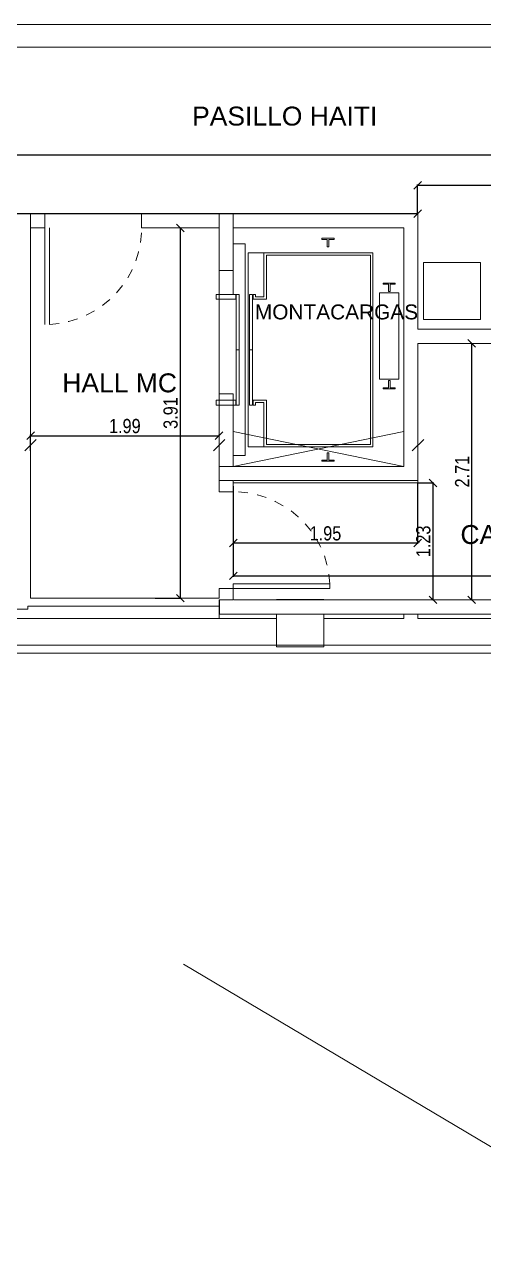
# Model space of a CAD drawing. Header units: millimetres. Extents: x 38 to 139, y 58 to 123.
# Drawn here: x 60.33 to 65.18, y 71.58 to 84.47 of the extents above; entities that cross this region are included whole.
import ezdxf

# ---------------------------------------------------------------- set-up
doc = ezdxf.new("R2010")
doc.units = ezdxf.units.MM
for name, pattern in [('Dash', [3.5, 2, -1.5]), ('Dash 1_16_', [0.003174, 0.001587, -0.001587]), ('Hidden', [7.14375, 4.7625, -2.38125])]:
    doc.linetypes.add(name, pattern=pattern)
for name, color, linetype, lineweight in [('000', 7, 'Continuous', 9), ('A-----NPP', 7, 'Continuous', 9), ('A-AREALIM', 7, 'Continuous', 9), ('A-DOORSYM', 7, 'Continuous', 9), ('A-FLOROTM', 7, 'Continuous', 9), ('A-WALL', 7, 'Continuous', 9), ('DIMENSION', 1, 'Continuous', 25), ('G-PLANOTM', 7, 'Continuous', 9), ('S-COLSPRM', 7, 'Continuous', 9), ('sanitario', 7, 'Continuous', 9)]:
    doc.layers.add(name, color=color, linetype=linetype, lineweight=lineweight)
doc.layers.add('estructura', color=7, linetype='Continuous')
doc.layers.add('Sectores', color=3, linetype='Continuous')
doc.styles.add('ARIALNARROW', font='ARIALN.TTF')
doc.styles.add('MtXpl_Arial_Unicode_', font='ARIALUNI.ttf')
doc.dimstyles.new('C', dxfattribs={"dimscale": 1.5, "dimtxt": 0.15, "dimasz": 0.08, "dimexe": 0.01, "dimexo": 0, "dimgap": 0.025, "dimtad": 1, "dimzin": 0, "dimdsep": 46, "dimtxsty": 'ARIALNARROW', "dimblk": 'OBLIQUE', "dimcen": 0, "dimclrd": 256, "dimclre": 256, "dimclrt": 256, "dimadec": 0, "dimazin": 0, "dimtfac": 1.666667, "dimtofl": 0, "dimtmove": 0, "dimatfit": 0, "dimldrblk": 'OBLIQUE', "dimfxl": 0.1, "dimtolj": 1, "dimtzin": 0, "dimarcsym": 0})

# ---------------------------------------------------------------- blocks, each defined once
blk = doc.blocks.new('_Oblique')
at = {"layer": 'estructura', "color": 0, "lineweight": -2}
blk.add_line((-0.5, -0.5), (0.5, 0.5), dxfattribs=at)
blk = doc.blocks.new('*D73')
at = {"layer": 'Defpoints', "color": 0}
for p in [(136.763166, 77.831209), (39.523379, 68.622821), (136.763166, 63.52282)]:
    blk.add_point(p, dxfattribs=at)
at = {"layer": 'DIMENSION', "lineweight": -2}
for p, q in [((136.763166, 77.831209), (136.763166, 63.51282)), ((39.523379, 68.622821), (39.523379, 63.51282)), ((39.523379, 63.52282), (136.763166, 63.52282))]:
    blk.add_line(p, q, dxfattribs=at)
at = {"layer": 'DIMENSION', "lineweight": -2, "xscale": 0.08, "yscale": 0.08, "zscale": 0.08, "rotation": 180}
blk.add_blockref('_Oblique', (39.523379, 63.52282), dxfattribs=at)
at = {"layer": 'DIMENSION', "lineweight": -2, "xscale": 0.08, "yscale": 0.08, "zscale": 0.08}
blk.add_blockref('_Oblique', (136.763166, 63.52282), dxfattribs=at)
at = {"layer": 'DIMENSION', "insert": (88.143273, 63.624397), "char_height": 0.15, "attachment_point": 5, "style": 'ARIALNARROW'}
blk.add_mtext('\\A1;97.24', dxfattribs=at)
blk = doc.blocks.new('*D84')
at = {"layer": 'Defpoints', "color": 0}
for p in [(49.513287, 83.973709), (85.888382, 83.695606), (85.888382, 83.095606)]:
    blk.add_point(p, dxfattribs=at)
at = {"layer": 'DIMENSION', "lineweight": -2}
for p, q in [((49.513287, 83.973709), (49.513287, 83.085606)), ((85.888382, 83.695606), (85.888382, 83.085606)), ((49.513287, 83.095606), (85.888382, 83.095606))]:
    blk.add_line(p, q, dxfattribs=at)
at = {"layer": 'DIMENSION', "lineweight": -2, "xscale": 0.08, "yscale": 0.08, "zscale": 0.08, "rotation": 180}
blk.add_blockref('_Oblique', (49.513287, 83.095606), dxfattribs=at)
at = {"layer": 'DIMENSION', "lineweight": -2, "xscale": 0.08, "yscale": 0.08, "zscale": 0.08}
blk.add_blockref('_Oblique', (85.888382, 83.095606), dxfattribs=at)
at = {"layer": 'DIMENSION', "insert": (67.700834, 83.197182), "char_height": 0.15, "attachment_point": 5, "style": 'ARIALNARROW'}
blk.add_mtext('\\A1;36.38', dxfattribs=at)
blk = doc.blocks.new('*D89')
at = {"layer": 'Defpoints', "color": 0}
for p in [(62.383382, 80.127777), (62.383382, 80.127777), (60.393382, 79.969461)]:
    blk.add_point(p, dxfattribs=at)
at = {"layer": 'DIMENSION', "lineweight": -2}
for p, q in [((60.393382, 79.969461), (60.393382, 80.137777)), ((60.393382, 80.127777), (62.383382, 80.127777)), ((62.383382, 80.127777), (62.383382, 80.137777))]:
    blk.add_line(p, q, dxfattribs=at)
at = {"layer": 'DIMENSION', "lineweight": -2, "xscale": 0.08, "yscale": 0.08, "zscale": 0.08, "rotation": 180}
blk.add_blockref('_Oblique', (60.393382, 80.127777), dxfattribs=at)
at = {"layer": 'DIMENSION', "lineweight": -2, "xscale": 0.08, "yscale": 0.08, "zscale": 0.08}
blk.add_blockref('_Oblique', (62.383382, 80.127777), dxfattribs=at)
at = {"layer": 'DIMENSION', "insert": (61.388382, 80.229354), "char_height": 0.15, "attachment_point": 5, "style": 'ARIALNARROW'}
blk.add_mtext('\\A1;1.99', dxfattribs=at)
blk = doc.blocks.new('*D90')
at = {"layer": 'Defpoints', "color": 0}
for p in [(61.973718, 82.32371), (61.710194, 78.410988), (61.973718, 78.410988)]:
    blk.add_point(p, dxfattribs=at)
at = {"layer": 'DIMENSION', "lineweight": -2}
for p, q in [((61.973718, 82.32371), (61.963718, 82.32371)), ((61.973718, 82.32371), (61.973718, 78.410988)), ((61.710194, 78.410988), (61.983718, 78.410988))]:
    blk.add_line(p, q, dxfattribs=at)
at = {"layer": 'DIMENSION', "lineweight": -2, "xscale": 0.08, "yscale": 0.08, "zscale": 0.08}
for p, rotation in [((61.973718, 82.32371), 90), ((61.973718, 78.410988), 270)]:
    blk.add_blockref('_Oblique', p, dxfattribs=dict(at, rotation=rotation))
at = {"layer": 'DIMENSION', "insert": (61.872141, 80.367349), "char_height": 0.15, "attachment_point": 5, "rotation": 90, "style": 'ARIALNARROW'}
blk.add_mtext('\\A1;3.91', dxfattribs=at)
blk = doc.blocks.new('*D91')
at = {"layer": 'Defpoints', "color": 0}
for p in [(62.533382, 79.593709), (69.688382, 78.946925), (69.688382, 78.646925)]:
    blk.add_point(p, dxfattribs=at)
at = {"layer": 'DIMENSION', "lineweight": -2}
for p, q in [((62.533382, 79.593709), (62.533382, 78.636925)), ((69.688382, 78.946925), (69.688382, 78.636925)), ((62.533382, 78.646925), (69.688382, 78.646925))]:
    blk.add_line(p, q, dxfattribs=at)
at = {"layer": 'DIMENSION', "lineweight": -2, "xscale": 0.08, "yscale": 0.08, "zscale": 0.08, "rotation": 180}
blk.add_blockref('_Oblique', (62.533382, 78.646925), dxfattribs=at)
at = {"layer": 'DIMENSION', "lineweight": -2, "xscale": 0.08, "yscale": 0.08, "zscale": 0.08}
blk.add_blockref('_Oblique', (69.688382, 78.646925), dxfattribs=at)
at = {"layer": 'DIMENSION', "insert": (66.110882, 78.748502), "char_height": 0.15, "attachment_point": 5, "style": 'ARIALNARROW'}
blk.add_mtext('\\A1;7.16', dxfattribs=at)
blk = doc.blocks.new('*D92')
at = {"layer": 'Defpoints', "color": 0}
for p in [(65.04964, 81.103708), (65.04964, 78.393709), (65.04964, 78.393709)]:
    blk.add_point(p, dxfattribs=at)
at = {"layer": 'DIMENSION', "lineweight": -2}
for p, q in [((65.04964, 81.103708), (65.05964, 81.103708)), ((65.04964, 81.103708), (65.04964, 78.393709)), ((65.04964, 78.393709), (65.05964, 78.393709))]:
    blk.add_line(p, q, dxfattribs=at)
at = {"layer": 'DIMENSION', "lineweight": -2, "xscale": 0.08, "yscale": 0.08, "zscale": 0.08}
for p, rotation in [((65.04964, 81.103708), 90), ((65.04964, 78.393709), 270)]:
    blk.add_blockref('_Oblique', p, dxfattribs=dict(at, rotation=rotation))
at = {"layer": 'DIMENSION', "insert": (64.94934, 79.748709), "char_height": 0.15, "attachment_point": 5, "rotation": 90, "style": 'ARIALNARROW'}
blk.add_mtext('\\A1;2.71', dxfattribs=at)
blk = doc.blocks.new('*D93')
at = {"layer": 'Defpoints', "color": 0}
for p in [(64.479482, 79.628709), (64.641851, 78.393709), (64.641851, 78.393709)]:
    blk.add_point(p, dxfattribs=at)
at = {"layer": 'DIMENSION', "lineweight": -2}
for p, q in [((64.479482, 79.628709), (64.651851, 79.628709)), ((64.641851, 79.628709), (64.641851, 78.393709)), ((64.641851, 78.393709), (64.651851, 78.393709))]:
    blk.add_line(p, q, dxfattribs=at)
at = {"layer": 'DIMENSION', "lineweight": -2, "xscale": 0.08, "yscale": 0.08, "zscale": 0.08}
for p, rotation in [((64.641851, 79.628709), 90), ((64.641851, 78.393709), 270)]:
    blk.add_blockref('_Oblique', p, dxfattribs=dict(at, rotation=rotation))
at = {"layer": 'DIMENSION', "insert": (64.540274, 79.011209), "char_height": 0.15, "attachment_point": 5, "rotation": 90, "style": 'ARIALNARROW'}
blk.add_mtext('\\A1;1.23', dxfattribs=at)
blk = doc.blocks.new('*D94')
at = {"layer": 'Defpoints', "color": 0}
for p in [(62.533382, 79.593709), (64.479482, 79.628709), (62.533382, 78.993709)]:
    blk.add_point(p, dxfattribs=at)
at = {"layer": 'DIMENSION', "lineweight": -2}
for p, q in [((62.533382, 79.593709), (62.533382, 78.983709)), ((64.479482, 79.628709), (64.479482, 78.983709)), ((64.479482, 78.993709), (62.533382, 78.993709))]:
    blk.add_line(p, q, dxfattribs=at)
at = {"layer": 'DIMENSION', "lineweight": -2, "xscale": 0.08, "yscale": 0.08, "zscale": 0.08, "rotation": 180}
blk.add_blockref('_Oblique', (62.533382, 78.993709), dxfattribs=at)
at = {"layer": 'DIMENSION', "lineweight": -2, "xscale": 0.08, "yscale": 0.08, "zscale": 0.08}
blk.add_blockref('_Oblique', (64.479482, 78.993709), dxfattribs=at)
at = {"layer": 'DIMENSION', "insert": (63.506432, 79.095286), "char_height": 0.15, "attachment_point": 5, "style": 'ARIALNARROW'}
blk.add_mtext('\\A1;1.95', dxfattribs=at)
blk = doc.blocks.new('*D95')
at = {"layer": 'Defpoints', "color": 0}
for p in [(67.408382, 82.77371), (64.479482, 82.47371), (67.408382, 82.47371)]:
    blk.add_point(p, dxfattribs=at)
at = {"layer": 'DIMENSION', "lineweight": -2}
for p, q in [((64.479482, 82.47371), (64.479482, 82.78371)), ((64.479482, 82.77371), (67.408382, 82.77371)), ((67.408382, 82.47371), (67.408382, 82.78371))]:
    blk.add_line(p, q, dxfattribs=at)
at = {"layer": 'DIMENSION', "lineweight": -2, "xscale": 0.08, "yscale": 0.08, "zscale": 0.08, "rotation": 180}
blk.add_blockref('_Oblique', (64.479482, 82.77371), dxfattribs=at)
at = {"layer": 'DIMENSION', "lineweight": -2, "xscale": 0.08, "yscale": 0.08, "zscale": 0.08}
blk.add_blockref('_Oblique', (67.408382, 82.77371), dxfattribs=at)
at = {"layer": 'DIMENSION', "insert": (65.943932, 82.875286), "char_height": 0.15, "attachment_point": 5, "style": 'ARIALNARROW'}
blk.add_mtext('\\A1;2.93', dxfattribs=at)
blk = doc.blocks.new('*D96')
at = {"layer": 'Defpoints', "color": 0}
for p in [(49.513287, 83.973709), (49.513287, 82.47371), (64.479482, 82.47371)]:
    blk.add_point(p, dxfattribs=at)
at = {"layer": 'DIMENSION', "lineweight": -2}
for p, q in [((49.513287, 83.973709), (49.513287, 82.46371)), ((64.479482, 82.47371), (49.513287, 82.47371)), ((64.479482, 82.47371), (64.479482, 82.48371))]:
    blk.add_line(p, q, dxfattribs=at)
at = {"layer": 'DIMENSION', "lineweight": -2, "xscale": 0.08, "yscale": 0.08, "zscale": 0.08, "rotation": 180}
blk.add_blockref('_Oblique', (49.513287, 82.47371), dxfattribs=at)
at = {"layer": 'DIMENSION', "lineweight": -2, "xscale": 0.08, "yscale": 0.08, "zscale": 0.08}
blk.add_blockref('_Oblique', (64.479482, 82.47371), dxfattribs=at)
at = {"layer": 'DIMENSION', "insert": (56.996384, 82.575286), "char_height": 0.15, "attachment_point": 5, "style": 'ARIALNARROW'}
blk.add_mtext('\\A1;14.97', dxfattribs=at)

msp = doc.modelspace()

# ---------------------------------------------------------------- linework, layer by layer
at = {"layer": 'A-----NPP', "color": 252, "linetype": 'Dash'}
for p, q in [((62.533382, 80.173708), (64.333382, 79.803709)), ((62.533382, 79.803709), (64.333382, 80.173708))]:
    msp.add_line(p, q, dxfattribs=at)
at = {"layer": 'A-----NPP', "color": 252, "linetype": 'Hidden'}
msp.add_line((55.866108, 78.193709), (83.286648, 61.891209), dxfattribs=at)
at = {"layer": 'A-AREALIM', "color": 252}
for p, q in [((62.533382, 79.628709), (64.483382, 79.628709)), ((64.483382, 79.628709), (64.483382, 79.653709))]:
    msp.add_line(p, q, dxfattribs=at)
at = {"layer": 'A-DOORSYM', "color": 252}
for p, q in [((60.544053, 82.47371), (60.594053, 82.47371)), ((60.544053, 81.30371), (60.544053, 82.32371)), ((60.594053, 82.32371), (60.594053, 81.30371)), ((62.533382, 78.563709), (63.553382, 78.563709)), ((62.533382, 78.513709), (62.533382, 78.563709)), ((63.553382, 78.563709), (63.553382, 78.513709)), ((63.553382, 78.513709), (62.533382, 78.513709))]:
    msp.add_line(p, q, dxfattribs=at)
at = {"layer": 'A-DOORSYM', "color": 252, "linetype": 'Dash 1_16_'}
for centre, start, end in [((60.544053, 82.32371), 272.80637, 2.80637), ((62.533382, 78.513709), 2.80637, 92.80637)]:
    msp.add_arc(centre, 1.021225, start, end, dxfattribs=at)
at = {"layer": 'A-FLOROTM', "color": 252}
for p, q in [((62.383382, 81.620245), (62.383382, 80.57171)), ((62.383382, 78.195988), (62.383382, 78.325988)), ((62.383382, 78.325988), (62.383382, 78.195988)), ((53.463387, 78.195988), (62.383382, 78.195988)), ((62.383382, 78.195988), (62.963387, 78.195988)), ((62.963387, 78.195988), (62.989434, 78.195988)), ((63.489434, 78.195988), (64.333382, 78.195988)), ((64.333382, 78.195988), (64.333382, 78.243709)), ((64.483382, 78.243709), (64.483382, 78.195988)), ((64.483382, 78.195988), (69.838382, 78.195988))]:
    msp.add_line(p, q, dxfattribs=at)
at = {"layer": 'A-WALL', "color": 252, "lineweight": 18}
for p, q in [((69.213382, 84.473709), (57.213382, 84.473709)), ((57.213382, 84.233709), (69.213382, 84.233709)), ((60.393382, 82.47371), (60.178382, 82.47371)), ((60.393382, 78.410988), (60.393382, 82.47371)), ((60.544053, 82.47371), (60.393382, 82.47371)), ((60.544053, 82.32371), (60.544053, 82.47371)), ((61.564053, 82.47371), (61.564053, 82.32371)), ((62.383382, 82.47371), (61.564053, 82.47371)), ((62.383382, 82.47371), (62.383382, 81.87331)), ((62.533382, 82.47371), (62.383382, 82.47371)), ((62.533382, 82.47371), (62.383382, 82.47371)), ((62.533382, 81.620245), (62.533382, 82.47371)), ((64.483382, 82.47371), (62.533382, 82.47371)), ((64.483382, 81.253708), (64.483382, 82.47371)), ((60.393382, 82.32371), (60.544053, 82.32371)), ((61.564053, 82.32371), (62.383382, 82.32371)), ((62.383382, 82.37371), (62.383382, 81.620245)), ((62.533382, 82.32371), (64.333382, 82.32371)), ((62.533382, 81.87331), (62.533382, 82.32371)), ((64.333382, 82.32371), (64.333382, 79.803709)), ((62.383382, 81.87331), (62.533382, 81.87331)), ((62.383382, 81.620245), (62.533382, 81.620245)), ((69.688382, 81.253708), (64.483382, 81.253708)), ((64.483382, 79.653709), (64.483382, 81.103708)), ((64.483382, 81.103708), (69.688382, 81.103708)), ((62.383382, 80.57171), (62.383382, 79.803709)), ((62.533382, 80.57171), (62.383382, 80.57171)), ((62.383382, 80.451845), (62.383382, 79.80371)), ((62.533382, 80.451845), (62.383382, 80.451845)), ((62.533382, 79.803709), (62.533382, 80.57171)), ((62.533382, 79.80371), (62.533382, 80.451845)), ((62.383382, 79.80371), (62.533382, 79.80371)), ((62.383382, 79.803709), (62.383382, 79.653709)), ((64.333382, 79.803709), (62.533382, 79.803709)), ((62.383382, 79.653709), (62.383382, 79.533709)), ((62.533382, 79.653709), (62.383382, 79.653709)), ((62.383382, 79.653709), (62.388382, 79.653709)), ((62.533382, 79.533709), (62.533382, 79.653709)), ((62.538382, 79.653709), (64.333382, 79.653709)), ((64.333382, 79.653709), (64.483382, 79.653709)), ((62.383382, 79.533709), (62.533382, 79.533709)), ((62.383382, 78.410988), (60.393382, 78.410988)), ((62.383382, 78.513709), (62.383382, 78.410988)), ((62.533382, 78.513709), (62.383382, 78.513709)), ((62.383382, 78.325988), (62.383382, 78.393709)), ((62.383382, 78.393709), (62.533382, 78.393709)), ((62.388382, 78.393709), (62.388382, 78.243709)), ((62.533382, 78.393709), (62.533382, 78.513709)), ((62.989434, 78.393709), (62.538382, 78.393709)), ((67.653382, 78.393709), (63.489434, 78.393709)), ((53.463387, 78.295988), (60.363382, 78.295988)), ((60.363382, 78.325988), (62.383382, 78.325988)), ((60.363382, 78.295988), (60.363382, 78.325988)), ((62.388382, 78.243709), (62.989434, 78.243709)), ((63.489434, 78.243709), (69.838382, 78.243709)), ((85.953387, 77.916209), (53.463387, 77.916209)), ((53.463387, 77.831209), (86.469887, 77.831209))]:
    msp.add_line(p, q, dxfattribs=at)
at = {"layer": 'estructura', "color": 252, "lineweight": -2}
for p, q in [((60.453382, 80.089461), (60.333382, 79.969461)), ((60.453382, 80.089461), (60.333382, 79.969461)), ((62.323382, 79.969461), (62.443382, 80.089461)), ((62.443382, 80.089461), (62.323382, 79.969461)), ((64.423382, 79.969461), (64.543382, 80.089461)), ((64.543382, 80.089461), (64.423382, 79.969461))]:
    msp.add_line(p, q, dxfattribs=at)
at = {"layer": 'G-PLANOTM', "color": 252}
for p, q in [((62.660382, 82.153645), (62.533382, 82.153645)), ((62.660382, 79.918445), (62.660382, 82.153645)), ((63.596882, 82.213845), (63.469882, 82.213845)), ((63.469882, 82.213845), (63.469882, 82.201145)), ((63.469882, 82.201145), (63.525444, 82.201145)), ((63.525444, 82.201145), (63.525444, 82.124945)), ((63.541319, 82.201145), (63.596882, 82.201145)), ((63.541319, 82.124945), (63.541319, 82.201145)), ((63.596882, 82.201145), (63.596882, 82.213845)), ((62.692132, 82.061445), (62.692132, 80.010645)), ((64.008032, 82.061445), (62.692132, 82.061445)), ((62.857232, 82.061445), (62.857232, 81.594845)), ((62.882632, 81.569445), (62.882632, 82.036045)), ((62.882632, 82.036045), (63.982632, 82.036045)), ((63.525444, 82.124945), (63.541319, 82.124945)), ((63.982632, 82.036045), (63.982632, 80.036045)), ((64.008032, 80.010645), (64.008032, 82.061445)), ((64.243682, 81.740245), (64.116682, 81.740245)), ((64.116682, 81.740245), (64.116682, 81.727545)), ((64.243682, 81.727545), (64.243682, 81.740245)), ((62.351877, 81.569445), (62.351877, 81.620245)), ((62.351877, 81.620245), (62.558782, 81.620245)), ((62.558782, 81.620245), (62.558782, 81.569445)), ((62.596882, 81.620245), (62.565132, 81.620245)), ((62.565132, 81.620245), (62.565132, 81.036045)), ((62.596882, 81.036045), (62.596882, 81.620245)), ((62.704832, 81.036045), (62.704832, 81.620245)), ((62.704832, 81.620245), (62.736582, 81.620245)), ((62.736582, 81.620245), (62.736582, 81.036045)), ((62.768332, 81.620245), (62.742932, 81.620245)), ((62.742932, 81.620245), (62.742932, 81.569445)), ((62.768332, 81.594845), (62.768332, 81.620245)), ((64.078582, 80.724245), (64.078582, 81.638645)), ((64.078582, 81.638645), (64.281782, 81.638645)), ((64.116682, 81.727545), (64.172244, 81.727545)), ((64.172244, 81.727545), (64.172244, 81.651345)), ((64.172244, 81.651345), (64.188119, 81.651345)), ((64.188119, 81.727545), (64.243682, 81.727545)), ((64.188119, 81.651345), (64.188119, 81.727545)), ((64.281782, 81.638645), (64.281782, 80.724245)), ((62.558782, 81.569445), (62.351877, 81.569445)), ((62.742932, 81.569445), (62.882632, 81.569445)), ((62.857232, 81.594845), (62.768332, 81.594845)), ((62.596882, 81.036045), (62.565132, 81.036045)), ((62.565132, 81.036045), (62.565132, 80.451845)), ((62.565132, 81.036045), (62.596882, 81.036045)), ((62.596882, 80.451845), (62.596882, 81.036045)), ((62.704832, 80.451845), (62.704832, 81.036045)), ((62.704832, 81.036045), (62.736582, 81.036045)), ((62.736582, 81.036045), (62.704832, 81.036045)), ((62.736582, 81.036045), (62.736582, 80.451845)), ((64.078582, 80.724245), (64.281782, 80.724245)), ((64.188119, 80.711545), (64.172244, 80.711545)), ((64.172244, 80.711545), (64.172244, 80.635345)), ((64.188119, 80.635345), (64.188119, 80.711545)), ((64.172244, 80.635345), (64.116682, 80.635345)), ((64.116682, 80.635345), (64.116682, 80.622645)), ((64.116682, 80.622645), (64.243682, 80.622645)), ((64.243682, 80.635345), (64.188119, 80.635345)), ((64.243682, 80.622645), (64.243682, 80.635345)), ((62.351877, 80.451845), (62.351877, 80.502645)), ((62.351877, 80.502645), (62.558782, 80.502645)), ((62.558782, 80.502645), (62.351877, 80.502645)), ((62.558782, 80.451845), (62.351877, 80.451845)), ((62.558782, 80.502645), (62.558782, 80.451845)), ((62.565132, 80.451845), (62.596882, 80.451845)), ((62.736582, 80.451845), (62.704832, 80.451845)), ((62.882632, 80.502645), (62.742932, 80.502645)), ((62.742932, 80.502645), (62.742932, 80.451845)), ((62.742932, 80.451845), (62.768332, 80.451845)), ((62.768332, 80.477245), (62.857232, 80.477245)), ((62.768332, 80.451845), (62.768332, 80.477245)), ((62.857232, 80.477245), (62.857232, 80.010645)), ((62.882632, 80.036045), (62.882632, 80.502645)), ((62.692132, 80.010645), (64.008032, 80.010645)), ((63.982632, 80.036045), (62.882632, 80.036045)), ((63.541319, 79.947145), (63.525444, 79.947145)), ((63.525444, 79.947145), (63.525444, 79.870945)), ((63.541319, 79.870945), (63.541319, 79.947145)), ((62.533382, 79.918445), (62.660382, 79.918445)), ((63.525444, 79.870945), (63.469882, 79.870945)), ((63.469882, 79.870945), (63.469882, 79.858245)), ((63.469882, 79.858245), (63.596882, 79.858245)), ((63.596882, 79.870945), (63.541319, 79.870945)), ((63.596882, 79.858245), (63.596882, 79.870945))]:
    msp.add_line(p, q, dxfattribs=at)
at = {"layer": 'S-COLSPRM', "color": 252}
for p, q in [((63.489434, 78.395988), (62.989434, 78.395988)), ((62.989434, 78.395988), (62.989434, 78.393709)), ((62.989434, 78.393709), (63.489434, 78.393709)), ((63.489434, 78.393709), (63.489434, 78.395988)), ((63.489434, 78.243709), (62.989434, 78.243709)), ((62.989434, 78.243709), (62.989434, 77.895988)), ((63.489434, 77.895988), (63.489434, 78.243709)), ((62.989434, 77.895988), (63.489434, 77.895988))]:
    msp.add_line(p, q, dxfattribs=at)
at = {"layer": 'sanitario', "color": 252, "ltscale": 0.1}
for p, q in [((65.141941, 81.95724), (64.541941, 81.95724)), ((64.541941, 81.95724), (64.541941, 81.35724)), ((65.141941, 81.35724), (65.141941, 81.95724)), ((64.541941, 81.35724), (65.141941, 81.35724))]:
    msp.add_line(p, q, dxfattribs=at)

# ---------------------------------------------------------------- texts
at = {"layer": '000', "style": 'MtXpl_Arial_Unicode_'}
msp.add_text('MONTACARGAS', height=0.1575, dxfattribs=at).set_placement((62.761455, 81.356831))
at = {"layer": 'Sectores', "style": 'MtXpl_Arial_Unicode_'}
for s, p in [('PASILLO HAITI', (62.098573, 83.404994)), ('HALL MC ', (60.728002, 80.586463)), ('CAJA ESCALERA HAITI', (64.931499, 78.98372))]:
    msp.add_text(s, height=0.2, dxfattribs=at).set_placement(p)

# ---------------------------------------------------------------- dimensions: what is measured, and where the dimension line sits
at = {"layer": 'DIMENSION'}
for base, p1, p2, override, picture, middle in [((85.888382, 83.095606), (49.513287, 83.973709), (85.888382, 83.695606), {"dimscale": 1, "dimlfac": 1, "dimtxsty": 'ARIALNARROW', "dimtolj": 1}, '*D84', (67.700834, 83.197182)), ((49.513287, 82.47371), (64.479482, 82.47371), (49.513287, 83.973709), {"dimscale": 1, "dimlfac": 1, "dimtxsty": 'ARIALNARROW', "dimtolj": 1}, '*D96', (56.996384, 82.575286)), ((67.408382, 82.77371), (64.479482, 82.47371), (67.408382, 82.47371), {"dimscale": 1, "dimlfac": 1, "dimtxsty": 'ARIALNARROW', "dimtolj": 1}, '*D95', (65.943932, 82.875286)), ((62.383382, 80.127777), (60.393382, 79.969461), (62.383382, 80.127777), {"dimscale": 1, "dimlfac": 1, "dimtxsty": 'ARIALNARROW', "dimtolj": 1}, '*D89', (61.388382, 80.229354)), ((62.533382, 78.993709), (64.479482, 79.628709), (62.533382, 79.593709), {"dimscale": 1, "dimlfac": 1, "dimtxsty": 'ARIALNARROW', "dimtolj": 1}, '*D94', (63.506432, 79.095286)), ((69.688382, 78.646925), (62.533382, 79.593709), (69.688382, 78.946925), {"dimscale": 1, "dimlfac": 1, "dimtxsty": 'ARIALNARROW', "dimtmove": 1, "dimtolj": 1}, '*D91', (66.110882, 78.748502)), ((136.763166, 63.52282), (39.523379, 68.622821), (136.763166, 77.831209), {"dimscale": 1, "dimlfac": 1, "dimtxsty": 'ARIALNARROW', "dimtolj": 1}, '*D73', (88.143273, 63.624397))]:
    dim = msp.add_linear_dim(base=base, p1=p1, p2=p2, dimstyle='C', override=override, dxfattribs=at)
    dim.commit()
    dim.dimension.update_dxf_attribs({"geometry": picture, "text_midpoint": middle})
for base, p1, p2, angle, picture, middle in [((61.973718, 78.410988), (61.973718, 82.32371), (61.710194, 78.410988), 90, '*D90', (61.872141, 80.367349)), ((65.04964, 78.393709), (65.04964, 81.103708), (65.04964, 78.393709), 270, '*D92', (64.94934, 79.748709)), ((64.641851, 78.393709), (64.479482, 79.628709), (64.641851, 78.393709), 270, '*D93', (64.540274, 79.011209))]:
    dim = msp.add_linear_dim(base=base, p1=p1, p2=p2, angle=angle, dimstyle='C', override={"dimscale": 1, "dimlfac": 1, "dimtxsty": 'ARIALNARROW', "dimtolj": 1}, dxfattribs=at)
    dim.commit()
    dim.dimension.update_dxf_attribs({"geometry": picture, "text_midpoint": middle})

doc.saveas('drawing.dxf')
